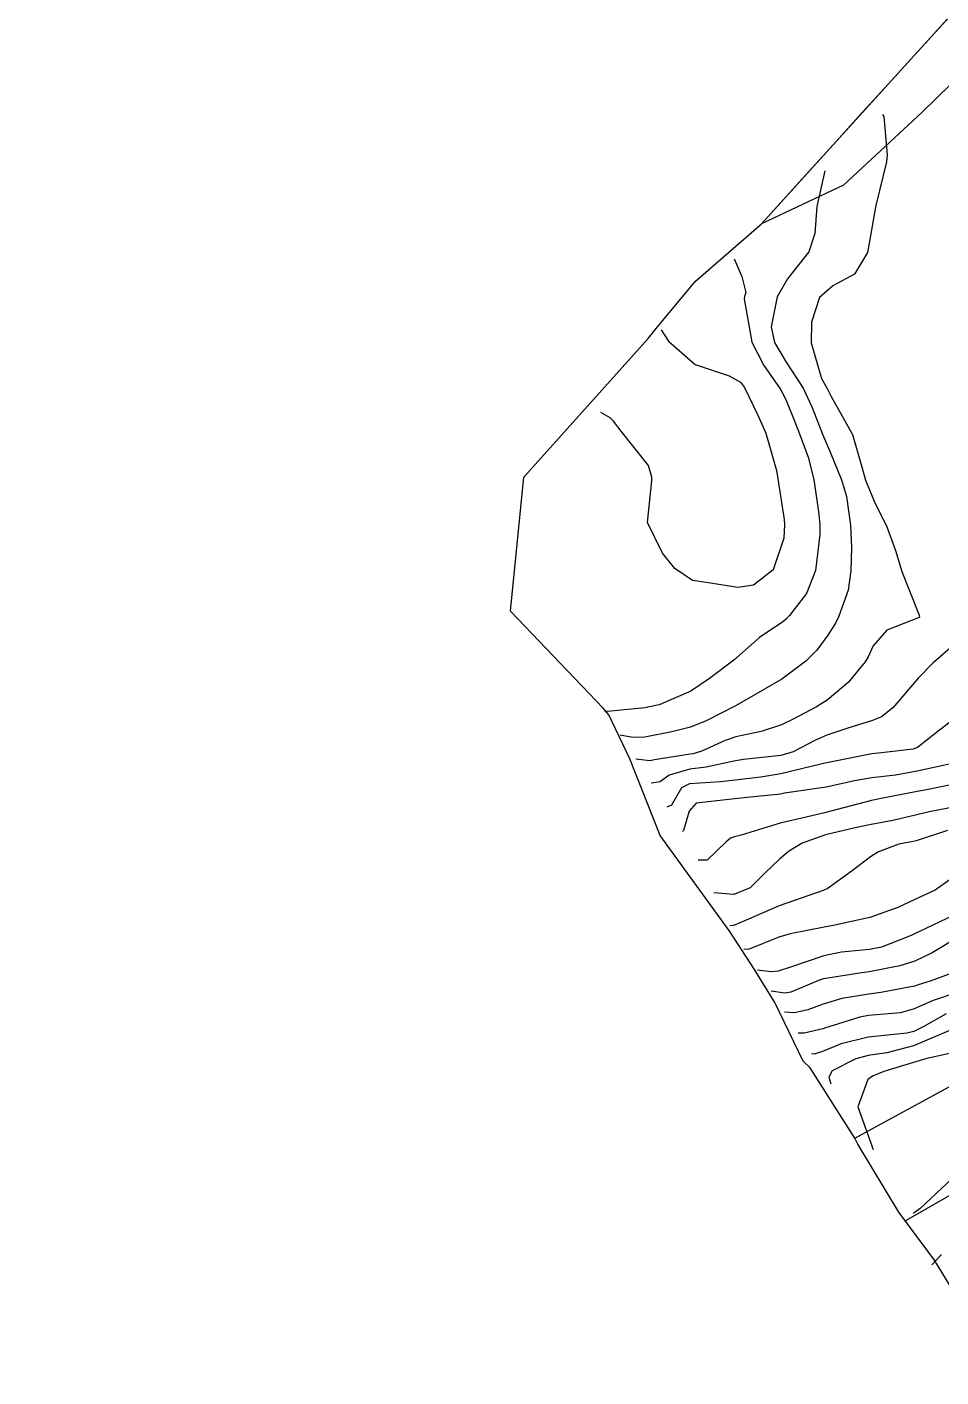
# Model space of a CAD drawing. Header units: metres. Extents: x 318500 to 325275, y 7408834 to 7428799.
# Drawn here: x 323016.6 to 323056.8, y 7418986.4 to 7419045.8 of the extents above; entities that cross this region are included whole.
import ezdxf

# ---------------------------------------------------------------- set-up
doc = ezdxf.new("R2010")
doc.units = ezdxf.units.M
doc.header["$MEASUREMENT"] = 0
for name, color, linetype in [('Area', 45, 'Continuous'), ('Curvas de Nivel 1m', 11, 'Continuous'), ('Curvas de Nivel 5m', 15, 'Continuous'), ('Edificações', 30, 'Continuous'), ('Vias Primárias', 230, 'Continuous'), ('Vias Secundárias', 230, 'Continuous')]:
    doc.layers.add(name, color=color, linetype=linetype)

msp = doc.modelspace()

# ---------------------------------------------------------------- linework, layer by layer
at = {"layer": 'Area'}
msp.add_lwpolyline([(323060.471, 7418985.418), (323058.334, 7418988.633), (323056.549, 7418991.563), (323054.98, 7418993.676), (323053.164, 7418996.656), (323053.031, 7418996.926), (323051.079, 7419000.023), (323050.77, 7419000.313), (323049.514, 7419002.892), (323048.621, 7419004.349), (323047.543, 7419006.012), (323044.474, 7419010.243), (323043.142, 7419013.608), (323042.211, 7419015.539), (323041.967, 7419015.843), (323037.89, 7419020.1), (323038.467, 7419025.996), (323043.95, 7419032.098), (323044.294, 7419032.539), (323046.022, 7419034.617), (323048.929, 7419037.145), (323057.106, 7419046.15)], dxfattribs=at)
at = {"layer": 'Curvas de Nivel 1m', "flags": 128}
for points, elevation in [([(323054.26, 7419041.97), (323054.311, 7419041.868), (323054.454, 7419040.177), (323054.431, 7419039.866), (323054.121, 7419038.613), (323053.977, 7419038.006), (323053.947, 7419037.872), (323053.67, 7419036.29), (323053.59, 7419035.875), (323053.024, 7419034.927), (323052.065, 7419034.413), (323051.48, 7419033.899), (323051.129, 7419032.818), (323051.111, 7419031.904), (323051.568, 7419030.335), (323051.823, 7419029.893), (323051.884, 7419029.777), (323051.997, 7419029.547), (323052.935, 7419027.88), (323053.334, 7419026.501), (323053.51, 7419025.874), (323053.935, 7419024.844), (323054.436, 7419023.862), (323054.821, 7419022.768), (323055.112, 7419021.852), (323055.871, 7419019.936), (323055.884, 7419019.84), (323055.87, 7419019.824), (323054.452, 7419019.271), (323053.851, 7419018.587), (323053.621, 7419018.095), (323053.499, 7419017.873), (323052.75, 7419016.962), (323051.823, 7419016.19), (323051.345, 7419015.897), (323050.358, 7419015.366), (323049.808, 7419015.103), (323048.918, 7419014.818), (323047.799, 7419014.579), (323047.339, 7419014.412), (323046.336, 7419013.965), (323045.922, 7419013.835), (323045.788, 7419013.814), (323044.218, 7419013.559), (323044.021, 7419013.523), (323043.4, 7419013.59)], 782), ([(323051.72, 7419039.48), (323051.36, 7419037.901), (323051.274, 7419036.72), (323051.014, 7419035.906), (323050.068, 7419034.727), (323049.619, 7419033.927), (323049.36, 7419032.61), (323049.5, 7419031.928), (323050.017, 7419031.05), (323050.758, 7419029.909), (323051.157, 7419029.068), (323051.621, 7419027.895), (323051.968, 7419027.073), (323052.458, 7419025.885), (323052.673, 7419025.148), (323052.847, 7419023.881), (323052.884, 7419022.906), (323052.858, 7419021.88), (323052.74, 7419021.028), (323052.337, 7419019.885), (323052.18, 7419019.572), (323051.857, 7419019.055), (323051.359, 7419018.386), (323050.884, 7419017.904), (323049.832, 7419017.115), (323047.82, 7419015.95), (323046.49, 7419015.283), (323045.806, 7419015.006), (323044.991, 7419014.794), (323043.798, 7419014.556), (323043.264, 7419014.542), (323042.71, 7419014.65)], 783), ([(323047.73, 7419035.6), (323048.069, 7419034.818), (323048.24, 7419034.125), (323048.182, 7419033.948), (323048.164, 7419033.843), (323048.512, 7419031.943), (323049.037, 7419030.913), (323049.717, 7419029.924), (323049.825, 7419029.749), (323049.995, 7419029.41), (323050.43, 7419028.359), (323050.61, 7419027.911), (323050.991, 7419026.878), (323051.229, 7419025.901), (323051.453, 7419024.372), (323051.495, 7419023.896), (323051.492, 7419023.472), (323051.309, 7419021.899), (323050.909, 7419020.88), (323050.162, 7419019.916), (323050.024, 7419019.762), (323049.866, 7419019.629), (323048.837, 7419018.953), (323047.842, 7419018.071), (323047.783, 7419018.008), (323047.719, 7419017.951), (323046.65, 7419017.144), (323045.826, 7419016.582), (323044.424, 7419015.991), (323043.935, 7419015.881), (323043.818, 7419015.86), (323042.153, 7419015.687), (323042.03, 7419015.7)], 784), ([(323057.862, 7419019.017), (323056.485, 7419017.83), (323055.833, 7419017.178), (323054.716, 7419015.857), (323054.216, 7419015.462), (323053.811, 7419015.302), (323052.726, 7419014.961), (323051.801, 7419014.648), (323051.28, 7419014.415), (323050.326, 7419013.912), (323049.788, 7419013.759), (323048.143, 7419013.586), (323047.784, 7419013.527), (323046.499, 7419013.243), (323045.778, 7419013.155), (323044.867, 7419012.89), (323044.468, 7419012.599), (323044.08, 7419012.54)], 781), ([(323057.39, 7419013.42), (323055.782, 7419013.06), (323054.823, 7419012.897), (323053.779, 7419012.78), (323053.019, 7419012.637), (323051.775, 7419012.367), (323049.939, 7419012.093), (323049.762, 7419012.061), (323049.642, 7419012.042), (323048.586, 7419011.938), (323047.759, 7419011.854), (323046.058, 7419011.666), (323045.753, 7419011.303), (323045.504, 7419010.458), (323045.45, 7419010.42)], 779), ([(323057.778, 7419012.576), (323056.187, 7419012.247), (323055.773, 7419012.167), (323054.2, 7419011.864), (323053.846, 7419011.791), (323053.769, 7419011.773), (323052.265, 7419011.383), (323051.76, 7419011.249), (323050.9, 7419011.045), (323049.749, 7419010.773), (323048.043, 7419010.245), (323047.742, 7419010.173), (323047.572, 7419010.122), (323047.379, 7419009.954), (323046.538, 7419009.152), (323046.14, 7419009.15)], 778), ([(323057.766, 7419011.556), (323056.313, 7419011.281), (323055.76, 7419011.147), (323054.711, 7419010.9), (323053.753, 7419010.719), (323053.053, 7419010.575), (323051.746, 7419010.262), (323050.718, 7419009.905), (323050.119, 7419009.53), (323049.729, 7419009.203), (323049.071, 7419008.578), (323048.43, 7419007.939), (323047.707, 7419007.644), (323046.84, 7419007.71)], 777), ([(323057.11, 7419010.459), (323055.742, 7419010.006), (323055.611, 7419009.973), (323054.977, 7419009.851), (323054.082, 7419009.518), (323053.731, 7419009.295), (323052.923, 7419008.677), (323051.819, 7419007.889), (323051.71, 7419007.844), (323051.641, 7419007.822), (323049.702, 7419007.139), (323048.263, 7419006.509), (323047.693, 7419006.274), (323047.54, 7419006.27)], 776), ([(323057.701, 7419006.878), (323055.859, 7419006.005), (323055.691, 7419005.923), (323055.511, 7419005.843), (323054.211, 7419005.333), (323053.68, 7419005.22), (323052.456, 7419005.105), (323051.676, 7419004.943), (323050.2, 7419004.444), (323049.665, 7419004.272), (323049.352, 7419004.237), (323048.75, 7419004.31)], 774), ([(323057.655, 7419005.811), (323056.436, 7419005.071), (323055.673, 7419004.716), (323055.012, 7419004.508), (323053.665, 7419004.235), (323053.348, 7419004.19), (323051.661, 7419003.934), (323051.519, 7419003.892), (323050.22, 7419003.343), (323049.959, 7419003.303), (323049.35, 7419003.39)], 773), ([(323057.304, 7419004.177), (323056.358, 7419003.83), (323055.831, 7419003.664), (323055.657, 7419003.615), (323054.188, 7419003.326), (323053.651, 7419003.255), (323052.465, 7419003.064), (323051.644, 7419002.82), (323050.977, 7419002.563), (323050.378, 7419002.435), (323049.94, 7419002.47)], 772), ([(323057.654, 7419003.382), (323056.488, 7419002.987), (323055.642, 7419002.611), (323055.049, 7419002.439), (323053.637, 7419002.321), (323053.258, 7419002.252), (323052.085, 7419001.885), (323051.742, 7419001.776), (323051.628, 7419001.736), (323050.813, 7419001.538), (323050.54, 7419001.55)], 771), ([(323057.549, 7419001.811), (323055.622, 7419000.991), (323054.445, 7419000.684), (323053.617, 7419000.566), (323053.076, 7419000.415), (323052.045, 7418999.886), (323051.89, 7418999.603), (323051.98, 7418999.31)], 769), ([(323057.619, 7419000.733), (323056.207, 7419000.422), (323055.614, 7419000.249), (323054.315, 7418999.859), (323053.816, 7418999.658), (323053.605, 7418999.508), (323053.163, 7418998.297), (323053.85, 7418996.43)], 768), ([(323057.545, 7418995.351), (323055.918, 7418993.834), (323055.692, 7418993.673), (323055.65, 7418993.655), (323055.61, 7418993.61)], 767), ([(323056.846, 7418991.809), (323056.42, 7418991.36)], 766)]:
    msp.add_lwpolyline(points, dxfattribs=dict(at, elevation=elevation))
at = {"layer": 'Curvas de Nivel 5m', "flags": 128}
for points, elevation in [([(323044.52, 7419032.48), (323044.833, 7419031.988), (323046.015, 7419030.959), (323047.509, 7419030.453), (323048.003, 7419030.18), (323048.176, 7419029.947), (323048.769, 7419028.719), (323049.124, 7419027.933), (323049.592, 7419026.289), (323049.655, 7419025.924), (323049.923, 7419024.136), (323049.936, 7419023.92), (323049.914, 7419023.32), (323049.438, 7419021.927), (323048.576, 7419021.254), (323047.888, 7419021.147), (323046.493, 7419021.362), (323045.892, 7419021.449), (323045.123, 7419021.982), (323044.577, 7419022.661), (323043.92, 7419024), (323044.111, 7419025.834), (323044.104, 7419025.998), (323043.958, 7419026.514), (323042.757, 7419028.018), (323042.424, 7419028.463), (323042.278, 7419028.608), (323041.86, 7419028.84)], 785), ([(323057.818, 7419015.684), (323056.761, 7419014.87), (323055.794, 7419014.11), (323055.603, 7419014.033), (323054.074, 7419013.866), (323053.79, 7419013.83), (323052.165, 7419013.507), (323051.785, 7419013.433), (323051.174, 7419013.292), (323049.775, 7419012.949), (323048.896, 7419012.81), (323047.771, 7419012.678), (323047.129, 7419012.597), (323045.768, 7419012.514), (323045.408, 7419012.333), (323044.967, 7419011.568), (323044.76, 7419011.48)], 780), ([(323057.235, 7419008.299), (323056.573, 7419007.827), (323055.706, 7419007.433), (323054.925, 7419007.075), (323053.698, 7419006.625), (323052.083, 7419006.275), (323051.693, 7419006.201), (323050.194, 7419005.912), (323049.688, 7419005.759), (323048.385, 7419005.234), (323048.15, 7419005.23)], 775), ([(323057.062, 7419002.395), (323056.072, 7419001.833), (323055.628, 7419001.62), (323055.332, 7419001.549), (323053.625, 7419001.367), (323052.434, 7419001.07), (323051.618, 7419000.734), (323051.255, 7419000.624), (323051.13, 7419000.63)], 770)]:
    msp.add_lwpolyline(points, dxfattribs=dict(at, elevation=elevation))
at = {"layer": 'Edificações'}
msp.add_lwpolyline([(323060.799, 7419049.963), (323062.13, 7419048.052), (323056, 7419042.046), (323052.538, 7419038.844), (323048.929, 7419037.145), (323050.734, 7419039.133), (323052.214, 7419040.763), (323053.219, 7419041.87), (323054.36, 7419043.126), (323055.513, 7419044.397), (323057.184, 7419046.231), (323058.604, 7419047.697), (323060.229, 7419049.375), (323060.799, 7419049.963)], close=True, dxfattribs=at)
at = {"layer": 'Vias Primárias'}
for points in [[(323715.644, 7420145.548, 0), (323709.04, 7420132.939)], [(323831.088, 7420001.787, 0), (323833.844, 7420008.443, 0.220888)]]:
    msp.add_lwpolyline(points, format="xyb", dxfattribs=at)
at = {"layer": 'Vias Secundárias'}
for points in [[(323053.031, 7418996.926), (323057.508, 7418999.354), (323058.898, 7419000), (323069.047, 7419004.637), (323077.809, 7419012.296), (323086.313, 7419022.512), (323092.943, 7419028.83, -0.128415), (323105.774, 7419035.938, 0), (323119.345, 7419039.41, -0.031689), (323136.527, 7419042.663)], [(323138.508, 7419037.433), (323128.852, 7419036.084), (323115.874, 7419033.355), (323106.573, 7419030.957, 0.126854), (323096.015, 7419025.124), (323088.833, 7419017.652), (323084.818, 7419013.993), (323077.107, 7419005.614), (323067.094, 7419000), (323063.416, 7418997.966), (323055.269, 7418993.287)]]:
    msp.add_lwpolyline(points, format="xyb", dxfattribs=at)

doc.saveas('drawing.dxf')
